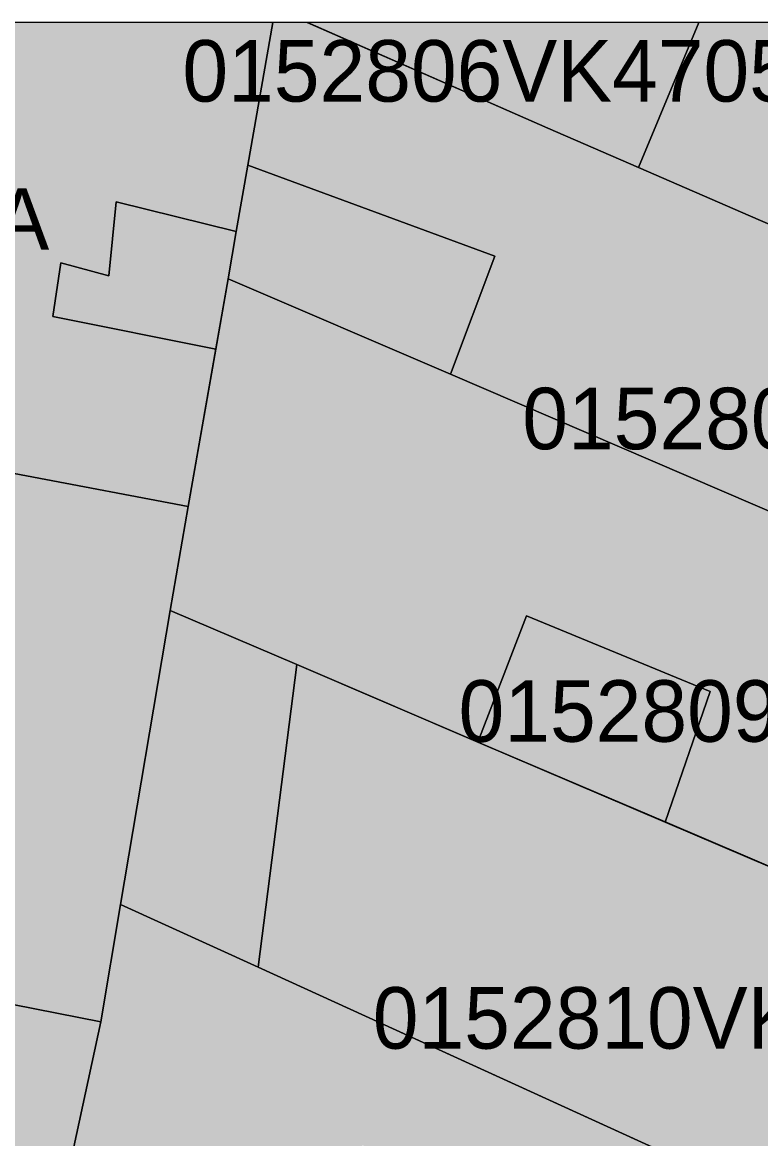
# Model space of a CAD drawing. Header units: metres. Extents: x -6 to 1255, y -2 to 532.
# Drawn here: x 351.99 to 364, y 511.49 to 529.64 of the extents above; entities that cross this region are included whole.
import ezdxf

# ---------------------------------------------------------------- set-up
doc = ezdxf.new("R2010")
doc.units = ezdxf.units.M
doc.header["$MEASUREMENT"] = 0
for name, color, linetype, lineweight, true_color in [('TPX_BUILDINGS', 7, 'CONTINUOUS', 0, 0x000000), ('TPX_BUILDINGS_HATCH', 7, 'CONTINUOUS', 0, 0xf0f0f0), ('TPX_BUILDINGS_SHADOWS_HATCH', 7, 'CONTINUOUS', 0, 0x000000), ('TPX_BUILDINGS_SHADOWS_OUTLINES', 7, 'CONTINUOUS', 0, 0x000000), ('TPX_CADASTRES', 7, 'CONTINUOUS', 0, 0x646464), ('TPX_CADASTRES_TEXT', 7, 'CONTINUOUS', 0, 0x000000), ('TPX_FRAME_PROJECT', 7, 'CONTINUOUS', 0, 0x000000)]:
    doc.layers.add(name, color=color, linetype=linetype, lineweight=lineweight, true_color=true_color)

msp = doc.modelspace()

# ---------------------------------------------------------------- hatches: boundary and pattern name
at = {"layer": 'TPX_BUILDINGS_HATCH'}
for points in [[(338.45, 529.644), (337.945, 524.943), (341.975, 524.183), (342.195, 524.143), (344.854, 523.638), (352.055, 522.273), (354.685, 521.772), (355.135, 524.332), (352.485, 524.863), (352.615, 525.733), (353.395, 525.523), (353.515, 526.723), (355.465, 526.242), (355.655, 527.323), (356.065, 529.644), (349.118, 529.644), (348.525, 527.033), (346.215, 527.463), (346.617, 529.644), (338.45, 529.644)], [(356.065, 529.644), (355.655, 527.323), (359.675, 525.842), (358.955, 523.922), (373.825, 517.532), (375.745, 516.712), (377.255, 520.652), (375.275, 521.512), (369.025, 524.232), (368.265, 522.742), (364.255, 524.292), (365.085, 525.952), (363.835, 526.492), (362.015, 527.282), (360.535, 527.922), (356.624, 529.644), (356.065, 529.644)], [(362.992, 529.644), (356.624, 529.644), (360.535, 527.922), (362.015, 527.282), (362.992, 529.644)], [(362.992, 529.644), (362.015, 527.282), (363.835, 526.492), (365.085, 525.952), (365.865, 527.922), (369.855, 526.342), (369.025, 524.232), (375.275, 521.512), (377.255, 520.652), (377.705, 520.462), (379.915, 526.012), (379.385, 526.202), (375.595, 527.752), (370.965, 529.644), (362.992, 529.644)], [(354.685, 521.772), (354.395, 520.082), (356.455, 519.202), (359.399, 517.942), (360.19, 519.995), (363.18, 518.765), (362.445, 516.642), (371.225, 512.892), (373.905, 511.752), (374.235, 511.602), (376.225, 516.552), (375.745, 516.712), (373.825, 517.532), (358.955, 523.922), (355.335, 525.472), (355.135, 524.332), (354.685, 521.772)], [(337.945, 524.943), (337.055, 516.613), (341.395, 515.753), (345.465, 514.943), (346.575, 514.723), (346.755, 514.683), (347.735, 518.793), (351.335, 518.033), (350.425, 513.952), (353.265, 513.392), (353.585, 515.302), (354.395, 520.082), (354.685, 521.772), (352.055, 522.273), (344.854, 523.638), (342.195, 524.143), (341.975, 524.183), (337.945, 524.943)], [(356.455, 519.202), (355.825, 514.282), (368.358, 508.562), (369.365, 508.102), (370.745, 507.472), (372.005, 506.902), (373.905, 511.752), (371.225, 512.892), (362.445, 516.642), (359.655, 517.832), (359.399, 517.942), (356.455, 519.202)], [(336.785, 516.573), (335.895, 508.563), (336.775, 508.382), (351.525, 505.352), (352.415, 509.452), (353.265, 513.392), (350.425, 513.952), (350.095, 511.872), (346.265, 512.613), (346.575, 514.723), (345.465, 514.943), (341.395, 515.753), (337.055, 516.613), (336.785, 516.573)]]:
    msp.add_hatch(color=256, dxfattribs=at).paths.add_polyline_path(points)
h = msp.add_hatch(color=256, dxfattribs=at)
h.paths.add_polyline_path([(353.265, 513.392), (352.415, 509.452), (356.485, 507.773), (366.44, 503.664), (367.543, 503.209), (368.795, 502.692), (370.135, 502.142), (372.005, 506.902), (370.745, 507.472), (369.365, 508.102), (368.358, 508.562), (355.825, 514.282), (353.585, 515.302), (353.265, 513.392)])
h.paths.add_polyline_path([(356.56, 508.935), (357.52, 511.385), (360.34, 510.265), (359.2, 507.875), (356.56, 508.935)], flags=16)
at = {"layer": 'TPX_BUILDINGS_SHADOWS_HATCH'}
for points in [[(352.615, 525.733), (352.485, 524.863), (355.135, 524.332), (355.335, 525.472), (358.955, 523.922), (359.675, 525.842), (355.655, 527.323), (355.465, 526.242), (353.515, 526.723), (353.395, 525.523), (352.615, 525.733)], [(354.395, 520.082), (353.585, 515.302), (355.825, 514.282), (356.455, 519.202), (354.395, 520.082)], [(360.19, 519.995), (359.399, 517.942), (362.445, 516.642), (363.18, 518.765), (360.19, 519.995)]]:
    msp.add_hatch(color=256, dxfattribs=at).paths.add_polyline_path(points)

# ---------------------------------------------------------------- linework, layer by layer
at = {"layer": 'TPX_BUILDINGS', "elevation": 0.042}
for points in [[(338.45, 529.644), (337.945, 524.943), (341.975, 524.183), (342.195, 524.143), (344.854, 523.638), (352.055, 522.273), (354.685, 521.772), (355.135, 524.332), (352.485, 524.863), (352.615, 525.733), (353.395, 525.523), (353.515, 526.723), (355.465, 526.242), (355.655, 527.323), (356.065, 529.644), (349.118, 529.644), (348.525, 527.033), (346.215, 527.463), (346.617, 529.644)], [(356.065, 529.644), (355.655, 527.323), (359.675, 525.842), (358.955, 523.922), (373.825, 517.532), (375.745, 516.712), (377.255, 520.652), (375.275, 521.512), (369.025, 524.232), (368.265, 522.742), (364.255, 524.292), (365.085, 525.952), (363.835, 526.492), (362.015, 527.282), (360.535, 527.922), (356.624, 529.644)], [(362.992, 529.644), (356.624, 529.644), (360.535, 527.922), (362.015, 527.282)], [(362.992, 529.644), (362.015, 527.282), (363.835, 526.492), (365.085, 525.952), (365.865, 527.922), (369.855, 526.342), (369.025, 524.232), (375.275, 521.512), (377.255, 520.652), (377.705, 520.462), (379.915, 526.012), (379.385, 526.202), (375.595, 527.752), (370.965, 529.644)], [(354.685, 521.772), (354.395, 520.082), (356.455, 519.202), (359.399, 517.942), (360.19, 519.995), (363.18, 518.765), (362.445, 516.642), (371.225, 512.892), (373.905, 511.752), (374.235, 511.602), (376.225, 516.552), (375.745, 516.712), (373.825, 517.532), (358.955, 523.922), (355.335, 525.472), (355.135, 524.332)], [(337.945, 524.943), (337.055, 516.613), (341.395, 515.753), (345.465, 514.943), (346.575, 514.723), (346.755, 514.683), (347.735, 518.793), (351.335, 518.033), (350.425, 513.952), (353.265, 513.392), (353.585, 515.302), (354.395, 520.082), (354.685, 521.772), (352.055, 522.273), (344.854, 523.638), (342.195, 524.143), (341.975, 524.183)], [(356.455, 519.202), (355.825, 514.282), (368.358, 508.562), (369.365, 508.102), (370.745, 507.472), (372.005, 506.902), (373.905, 511.752), (371.225, 512.892), (362.445, 516.642), (359.655, 517.832), (359.399, 517.942)], [(336.785, 516.573), (335.895, 508.563), (336.775, 508.382), (351.525, 505.352), (352.415, 509.452), (353.265, 513.392), (350.425, 513.952), (350.095, 511.872), (346.265, 512.613), (346.575, 514.723), (345.465, 514.943), (341.395, 515.753), (337.055, 516.613)], [(353.265, 513.392), (352.415, 509.452), (356.485, 507.773), (366.44, 503.664), (367.543, 503.209), (368.795, 502.692), (370.135, 502.142), (372.005, 506.902), (370.745, 507.472), (369.365, 508.102), (368.358, 508.562), (355.825, 514.282), (353.585, 515.302)]]:
    msp.add_lwpolyline(points, close=True, dxfattribs=at)
at = {"layer": 'TPX_BUILDINGS_SHADOWS_OUTLINES', "elevation": 0.039}
for points in [[(352.615, 525.733), (352.485, 524.863), (355.135, 524.332), (355.335, 525.472), (358.955, 523.922), (359.675, 525.842), (355.655, 527.323), (355.465, 526.242), (353.515, 526.723), (353.395, 525.523)], [(354.395, 520.082), (353.585, 515.302), (355.825, 514.282), (356.455, 519.202)], [(360.19, 519.995), (359.399, 517.942), (362.445, 516.642), (363.18, 518.765)]]:
    msp.add_lwpolyline(points, close=True, dxfattribs=at)
at = {"layer": 'TPX_CADASTRES', "elevation": 0.024}
for points in [[(338.45, 529.644), (337.945, 524.943), (341.975, 524.183), (342.195, 524.143), (352.055, 522.273), (354.685, 521.773), (355.135, 524.333), (355.335, 525.473), (355.465, 526.243), (355.655, 527.323), (356.065, 529.644)], [(355.465, 526.243), (355.335, 525.473), (358.955, 523.923), (373.825, 517.533), (375.745, 516.713), (377.255, 520.653), (375.275, 521.513), (369.025, 524.233), (365.085, 525.953), (363.835, 526.493), (362.015, 527.283), (360.535, 527.923), (356.625, 529.644), (356.065, 529.644), (355.655, 527.323)], [(362.992, 529.644), (356.625, 529.644), (360.535, 527.923), (362.015, 527.283)], [(362.992, 529.644), (362.015, 527.283), (363.835, 526.493), (365.085, 525.953), (369.025, 524.233), (375.275, 521.513), (377.255, 520.653), (377.705, 520.463), (379.915, 526.013), (379.385, 526.203), (375.595, 527.753), (370.965, 529.644)], [(354.685, 521.773), (354.395, 520.083), (356.455, 519.203), (359.655, 517.833), (362.445, 516.643), (371.225, 512.893), (373.905, 511.753), (374.235, 511.603), (376.225, 516.553), (375.745, 516.713), (373.825, 517.533), (358.955, 523.923), (355.335, 525.473), (355.135, 524.333)], [(337.945, 524.943), (337.055, 516.613), (341.395, 515.753), (345.465, 514.943), (346.575, 514.723), (346.755, 514.683), (350.425, 513.953), (353.265, 513.393), (353.585, 515.303), (354.395, 520.083), (354.685, 521.773), (352.055, 522.273), (342.195, 524.143), (341.975, 524.183)], [(354.395, 520.083), (353.585, 515.303), (355.825, 514.283), (369.365, 508.103), (370.745, 507.473), (372.005, 506.903), (373.905, 511.753), (371.225, 512.893), (362.445, 516.643), (359.655, 517.833), (356.455, 519.203)], [(336.785, 516.573), (335.895, 508.563), (351.525, 505.353), (352.415, 509.453), (353.265, 513.393), (350.425, 513.953), (346.755, 514.683), (346.575, 514.723), (345.465, 514.943), (341.395, 515.753), (337.055, 516.613)], [(353.265, 513.393), (352.415, 509.453), (368.795, 502.693), (370.135, 502.143), (372.005, 506.903), (370.745, 507.473), (369.365, 508.103), (355.825, 514.283), (353.585, 515.303)]]:
    msp.add_lwpolyline(points, close=True, dxfattribs=at)
at = {"layer": 'TPX_FRAME_PROJECT', "elevation": 0}
msp.add_lwpolyline([(0, 0), (1250.887, 0), (1250.887, 529.644), (0, 529.644)], close=True, dxfattribs=at)

# ---------------------------------------------------------------- texts
at = {"layer": 'TPX_CADASTRES_TEXT'}
for s, p in [('0152806VK4705A', (354.592, 528.355, 0.024)), ('0152817VK4705A', (341.569, 525.947, 0.024)), ('0152808VK4705A', (360.122, 522.703, 0.024)), ('0152809VK4705A', (359.085, 517.947, 0.024)), ('0152810VK4705A', (357.689, 512.957, 0.024))]:
    msp.add_text(s, height=1, dxfattribs=at).set_placement(p)

doc.saveas('drawing.dxf')
